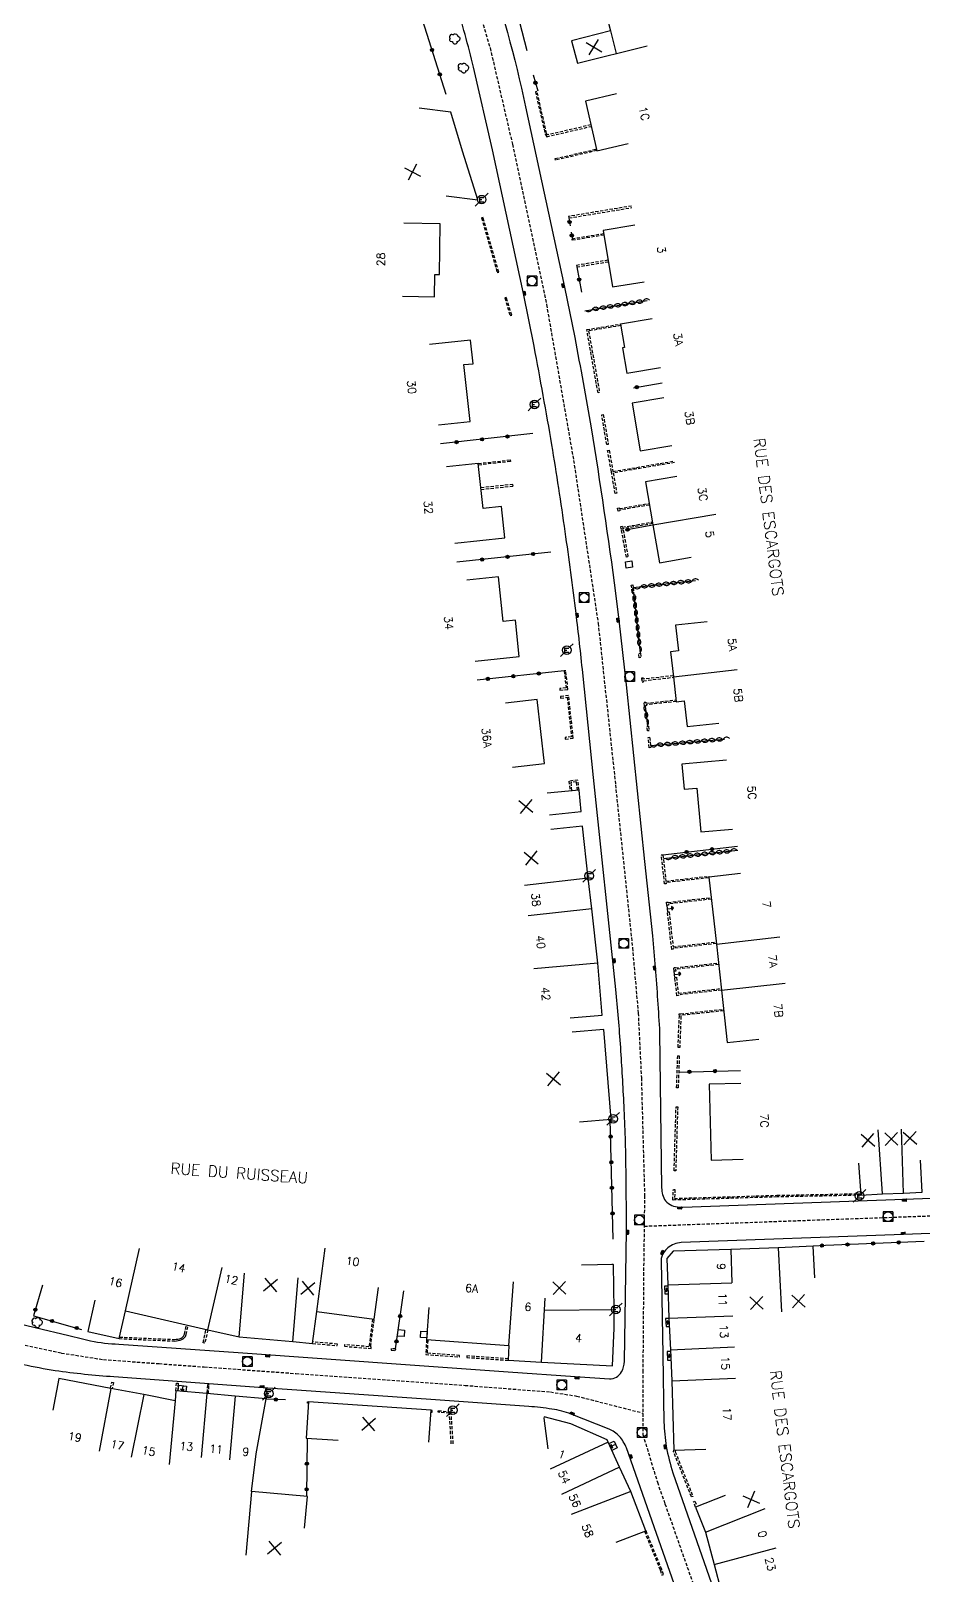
# Model space of a CAD drawing. Header units: millimetres. Extents: x 114000 to 119599, y 121000 to 124063.
# Drawn here: x 114569 to 114708.5, y 121254.4 to 121495.6 of the extents above; entities that cross this region are included whole.
import ezdxf
from ezdxf.enums import TextEntityAlignment as Align

# ---------------------------------------------------------------- set-up
doc = ezdxf.new("R2010")
doc.units = ezdxf.units.MM
doc.linetypes.add('DASHED', pattern=[0.75, 0.5, -0.25])
doc.layers.get('0').update_dxf_attribs({"linetype": 'CONTINUOUS'})
for name, color, linetype in [('W0001', 6, 'DASHED'), ('W0008', 7, 'CONTINUOUS'), ('W0100', 7, 'CONTINUOUS'), ('W0112', 1, 'DASHED'), ('W0300', 7, 'CONTINUOUS'), ('W0310', 3, 'CONTINUOUS'), ('W0322', 7, 'CONTINUOUS'), ('W0400', 7, 'CONTINUOUS'), ('W0420', 7, 'CONTINUOUS'), ('W0471', 7, 'CONTINUOUS'), ('W0989', 7, 'CONTINUOUS'), ('W0991', 7, 'CONTINUOUS'), ('W1102', 7, 'CONTINUOUS')]:
    doc.layers.add(name, color=color, linetype=linetype)
doc.styles.get("Standard").update_dxf_attribs({"font": 'romans.shx', "width": 0.85})

# ---------------------------------------------------------------- blocks, each defined once
blk = doc.blocks.new('t991o')
at = {"color": 0, "linetype": 'Continuous'}
for p, q in [((-1, 1), (1, -1)), ((-1, -1), (1, 1))]:
    blk.add_line(p, q, dxfattribs=at)
blk = doc.blocks.new('t322o')
at = {"color": 0, "linetype": 'Continuous'}
for radius in [0.25, 0.15]:
    blk.add_circle((0, 0), radius, dxfattribs=at)
blk = doc.blocks.new('t310o')
at = {"color": 0, "linetype": 'Continuous'}
for centre, start, end in [((-0.5, 0.38), 216.8699, 323.1304), ((0.5, -0.37), 36.8699, 143.1303)]:
    blk.add_arc(centre, 0.625, start, end, dxfattribs=at)
blk = doc.blocks.new('T400')
for p, q in [((-0.15, 0.3), (0.15, 0.3)), ((-0.15, -0.25), (-0.15, 0.3)), ((-0.15, 0.15), (0.15, 0.15)), ((-0.15, 0), (0.15, 0)), ((0.15, 0.3), (0.15, -0.25)), ((-0.15, -0.15), (0.15, -0.15)), ((-0.15, -0.25), (-0.15, -0.3)), ((-0.15, -0.3), (0.15, -0.3)), ((0.15, -0.3), (0.15, -0.25))]:
    blk.add_line(p, q)
blk = doc.blocks.new('T420')
for p, q in [((0.75, 0.75), (-0.75, 0.75)), ((-0.75, 0.75), (-0.75, -0.75)), ((0.75, 0.75), (0.75, -0.75)), ((0.75, -0.75), (-0.75, -0.75))]:
    blk.add_line(p, q)
blk.add_ellipse((0, 0), major_axis=(-0.53, 0.53), ratio=1, start_param=3.926991, end_param=10.210176)
blk = doc.blocks.new('T471')
for p, q in [((-0.333334, 0.333334), (-0.333334, -0.333334)), ((-0.333334, 0.333334), (0.333334, 0.333334)), ((-0.333334, 0), (0, 0)), ((0.500001, 0.500001), (1.000002, 1.000002)), ((-0.500001, -0.500001), (-1.000002, -1.000002)), ((-0.333334, -0.333334), (0.333334, -0.333334))]:
    blk.add_line(p, q)
blk.add_ellipse((0, 0), major_axis=(0.471405, 0.471405), ratio=1, start_param=5.4977871438, end_param=11.780972451)
blk = doc.blocks.new('T300')
for p, q in [((-0.8, 0.51), (-0.86, 0.34)), ((-0.86, 0.34), (-0.86, 0.17)), ((-0.86, 0.17), (-0.74, 0.06)), ((-0.69, 0.63), (-0.8, 0.51)), ((-0.8, -0.06), (-0.74, 0.06)), ((-0.74, 0.06), (-0.69, 0.11)), ((-0.57, 0.69), (-0.69, 0.63)), ((-0.46, 0.69), (-0.57, 0.69)), ((-0.29, 0.63), (-0.46, 0.69)), ((-0.29, 0.63), (-0.17, 0.74)), ((-0.23, 0.57), (-0.29, 0.63)), ((-0.17, 0.74), (-0.06, 0.8)), ((-0.06, 0.8), (0.06, 0.8)), ((0.06, 0.8), (0.23, 0.74)), ((0.23, 0.74), (0.34, 0.63)), ((0.34, 0.63), (0.4, 0.51)), ((0.46, 0.46), (0.34, 0.46)), ((0.4, 0.51), (0.4, 0.46)), ((0.57, 0.4), (0.46, 0.46)), ((0.57, 0.4), (0.69, 0.29)), ((0.69, 0.29), (0.74, 0.17)), ((0.74, 0.06), (0.69, -0.17)), ((0.74, 0.17), (0.74, 0.06)), ((-0.8, -0.17), (-0.8, -0.06)), ((-0.8, -0.23), (-0.8, -0.17)), ((-0.74, -0.34), (-0.8, -0.23)), ((-0.69, -0.4), (-0.74, -0.34)), ((-0.51, -0.46), (-0.69, -0.4)), ((-0.4, -0.46), (-0.51, -0.46)), ((-0.4, -0.46), (-0.34, -0.46)), ((-0.34, -0.46), (-0.34, -0.4)), ((-0.34, -0.51), (-0.34, -0.46)), ((-0.29, -0.63), (-0.34, -0.51)), ((-0.17, -0.74), (-0.29, -0.63)), ((-0.06, -0.8), (-0.17, -0.74)), ((0.06, -0.8), (-0.06, -0.8)), ((0.17, -0.74), (0.06, -0.8)), ((0.23, -0.69), (0.17, -0.74)), ((0.29, -0.46), (0.23, -0.46)), ((0.29, -0.63), (0.23, -0.69)), ((0.46, -0.4), (0.29, -0.46)), ((0.34, -0.51), (0.29, -0.63)), ((0.34, -0.51), (0.34, -0.46)), ((0.57, -0.34), (0.46, -0.4)), ((0.63, -0.29), (0.57, -0.34)), ((0.69, -0.17), (0.63, -0.29))]:
    blk.add_line(p, q)
blk = doc.blocks.new('t112o')
at = {"color": 0, "linetype": 'Continuous'}
for p, q in [((-0.5, 0.5), (0.5, 0.5)), ((-0.5, -0.5), (-0.5, 0.5)), ((0.5, 0.5), (0.5, -0.5)), ((0.5, -0.5), (-0.5, -0.5))]:
    blk.add_line(p, q, dxfattribs=at)

msp = doc.modelspace()

# ---------------------------------------------------------------- linework, layer by layer
at = {"layer": 'W0001'}
for points in [[(114636.9, 121505.95), (114640.81, 121492.97), (114644.29, 121477.92), (114649.62, 121452.88), (114653.85, 121428.53), (114657.69, 121403.11), (114660.4, 121377.86), (114663.05, 121352.4), (114663.95, 121342.21), (114664.44, 121332.09), (114664.94, 121313.71), (114664.79, 121301.64), (114664.68, 121286.4), (114664.69, 121276.37), (114666.94, 121268.92), (114668.13, 121265.54), (114676.34, 121242.29)], [(114664.88, 121308.92), (114725.14, 121311.09), (114792.07, 121313.62)], [(114566.67, 121290.64), (114573.81, 121289.1), (114580.38, 121288.08), (114589.08, 121287.44), (114596.12, 121286.93), (114610.47, 121285.9), (114636.89, 121284.05), (114650.23, 121283.02), (114654.33, 121282.38), (114664.68, 121279.73)]]:
    msp.add_lwpolyline(points, dxfattribs=at)
at = {"layer": 'W0008', "flags": 128}
for points in [[(114640.05, 121506.82, -0.0287), (114646.34, 121483.76), (114652.43, 121455.59), (114654.03, 121447.75, -0.0043), (114656.59, 121433.62, -0.0077), (114660.41, 121407.81), (114660.91, 121403.59), (114662.06, 121393.5), (114664.96, 121365.91), (114666.16, 121354.27, -0.0056), (114666.61, 121349.29, -0.0045), (114667.3, 121339.14), (114667.61, 121314.9, 0.1373), (114668.2, 121312.86, 0.2144), (114670.39, 121311.91), (114670.95, 121311.91), (114705.53, 121313.12), (114743.07, 121314.48)], [(114558.81, 121295.71), (114569.7, 121293.07), (114574.99, 121291.84, 0.0064), (114578.36, 121291, 0.0333), (114582.79, 121290.48), (114601.46, 121289.16), (114629.05, 121287.18), (114643.64, 121286.16), (114654.09, 121285.41), (114659.45, 121285.06, 0.2596), (114661.36, 121286.14, 0.1131), (114661.79, 121287.82), (114662.11, 121308.21), (114662.05, 121317.65, 0.0104), (114661.74, 121327.73, 0.0051), (114661.21, 121336.84, 0.009), (114660.45, 121345.89), (114656.98, 121378.99), (114655.28, 121395.36, 0.0041), (114654.24, 121404.66, 0.0052), (114652.54, 121417.42, 0.0063), (114650.46, 121430.99, 0.005), (114647.67, 121446.38), (114646, 121454.61), (114641.17, 121477.04), (114638.21, 121489.95, 0.0151), (114635.43, 121500.14, 0.0094)], [(114789.83, 121246.21), (114789.71, 121258.19), (114789.19, 121303.49, 0.0785), (114788.81, 121306, 0.1537), (114786.1, 121309.5, 0.1673), (114783.5, 121310.5), (114765.2, 121309.78), (114744.14, 121309.06), (114705.4, 121307.62), (114670.68, 121306.36, 0.1619), (114668.58, 121305.51, 0.0797), (114667.89, 121304.74, 0.1441), (114667.52, 121303.58), (114667.8, 121288.81), (114667.97, 121278.31, 0.0257), (114668.34, 121274.51, 0.0286), (114669.36, 121270.39), (114678.36, 121244.59, 0.0908)], [(114675.84, 121235.25), (114666.83, 121260.91), (114662.12, 121274.27, 0.0719), (114660.99, 121276.12, 0.1101), (114659.42, 121277.19), (114653.47, 121279.57, 0.0558), (114650.47, 121280.34, 0.0158), (114646.86, 121280.76), (114631.56, 121281.85), (114605.32, 121283.65), (114582.02, 121285.38, -0.0195), (114572.85, 121286.33, -0.0186), (114562.92, 121288.36)]]:
    msp.add_lwpolyline(points, format="xyb", dxfattribs=at)
at = {"layer": 'W0100'}
for p, q in [((114668.43, 121359.01), (114668.53, 121358)), ((114669.68, 121347.77), (114669.58, 121348.74))]:
    msp.add_line(p, q, dxfattribs=at)
for points in [[(114662.92, 121502.92), (114658.08, 121501.7), (114659.61, 121495.63), (114653.55, 121494.1), (114654.45, 121490.57), (114665.35, 121493.32)], [(114627.12, 121454.18), (114632.12, 121454.1), (114632.18, 121457.58), (114632.88, 121457.56), (114633.01, 121465.49), (114627.31, 121465.59)], [(114632.72, 121434.09), (114637.69, 121434.64), (114636.71, 121443.5), (114638.17, 121443.65), (114637.76, 121447.34), (114631.33, 121446.63)], [(114635.27, 121415.61), (114643.12, 121416.46), (114642.59, 121421.34), (114639.72, 121421.03), (114638.96, 121428.07), (114633.99, 121427.54)], [(114638.48, 121397.2), (114645.37, 121397.93), (114644.77, 121403.6), (114642.86, 121403.4), (114642.12, 121410.36), (114637.15, 121409.83)], [(114674.75, 121403.34), (114669.79, 121402.78), (114670.24, 121398.78), (114669.02, 121398.64), (114669.46, 121394.73), (114669.9, 121390.83), (114671.12, 121390.96), (114671.58, 121386.96), (114676.55, 121387.52)], [(114677.75, 121381.7), (114670.76, 121381.08), (114671.11, 121377.18), (114673.11, 121377.36), (114673.72, 121370.51), (114678.7, 121370.96)], [(114668.48, 121358.5), (114669.48, 121358.6), (114669.17, 121358.85), (114669.22, 121358.29), (114669.48, 121358.6)], [(114669.63, 121348.25), (114670.62, 121348.35), (114670.31, 121348.61), (114670.37, 121348.05), (114670.62, 121348.35)], [(114668.07, 121298.93), (114668.61, 121298.95), (114668.31, 121299.22), (114668.33, 121298.65), (114668.61, 121298.95)], [(114668.26, 121293.85), (114668.79, 121293.88), (114668.49, 121294.15), (114668.52, 121293.58), (114668.79, 121293.88)], [(114668.5, 121288.65), (114669.03, 121288.68), (114668.73, 121288.95), (114668.76, 121288.38), (114669.03, 121288.68)], [(114592.08, 121283.18), (114592.17, 121284.08), (114593.36, 121283.95), (114593.27, 121283.06)], [(114592.77, 121284.02), (114592.67, 121283.12), (114592.98, 121283.37), (114592.42, 121283.43), (114592.67, 121283.12)], [(114659.34, 121274.97), (114660.17, 121275.35), (114660.66, 121274.27), (114659.83, 121273.88)], [(114660.41, 121274.81), (114659.59, 121274.43), (114659.97, 121274.29), (114659.73, 121274.8), (114659.59, 121274.43)]]:
    msp.add_lwpolyline(points, dxfattribs=at)
at = {"layer": 'W0100', "flags": 128}
for points in [[(114660.58, 121485.8), (114655.71, 121484.68), (114657.51, 121476.92), (114662.38, 121478.05)], [(114633.93, 121469.87), (114638.89, 121469.24), (114636.49, 121476.84), (114634.69, 121482.93), (114629.73, 121483.56)], [(114663.41, 121465.29), (114658.47, 121464.48), (114659.93, 121455.65), (114664.86, 121456.46)], [(114666.13, 121450.65), (114661.2, 121449.84), (114661.8, 121446.17), (114661.5, 121446.12), (114662.17, 121442.17), (114667.42, 121443.05)], [(114667.93, 121438.3), (114663, 121437.47), (114664.25, 121430.05), (114669.18, 121430.88)], [(114670.01, 121426.02), (114665.08, 121425.18), (114666.23, 121418.47), (114667.3, 121412.55), (114672.22, 121413.43)], [(114644.32, 121380.62), (114649.29, 121381.18), (114648.16, 121391.17), (114643.19, 121390.61)], [(114650.07, 121373.17), (114655.04, 121373.67), (114654.7, 121377.04), (114649.73, 121376.54)], [(114653.33, 121341.44), (114658.31, 121341.86), (114657.62, 121349.98), (114656.69, 121358.47), (114656.13, 121363.28), (114655.25, 121371.4), (114650.28, 121370.86)], [(114679.94, 121364.02), (114674.97, 121363.45), (114676.16, 121352.97), (114676.96, 121345.79), (114677.85, 121337.59), (114682.82, 121338.13)], [(114654.77, 121325.21), (114659.75, 121325.61), (114658.6, 121339.64), (114653.62, 121339.23)], [(114680.01, 121331.22), (114675.02, 121331.09), (114675.33, 121319.23), (114680.33, 121319.37)], [(114698.39, 121318.74), (114698.73, 121313.75), (114702.14, 121313.98), (114705.42, 121314.09), (114708.3, 121314.24), (114708.04, 121319.23)], [(114691.55, 121300.83), (114691.3, 121305.82), (114685.82, 121305.55), (114678.41, 121305.27), (114669.44, 121305), (114668.43, 121303.88), (114668.58, 121299.73), (114668.76, 121294.57), (114668.99, 121289.6), (114669.18, 121284.76), (114669.5, 121273.91), (114674.5, 121274.06)], [(114631.23, 121296.19), (114630.87, 121291.2), (114643.75, 121290.26), (114643.63, 121287.97), (114648.85, 121287.67), (114659.93, 121287.11), (114660.21, 121292.96), (114660.18, 121295.85), (114660.07, 121302.93), (114655.07, 121302.85)], [(114579.04, 121297.34), (114577.94, 121292.46), (114582.83, 121291.35), (114583.81, 121295.67), (114596.71, 121292.73), (114601.6, 121291.62), (114609.96, 121290.9), (114613.06, 121290.6), (114613.75, 121295.57), (114622.69, 121294.4), (114623.34, 121299.36)], [(114668.58, 121299.55), (114668.04, 121299.53), (114668.09, 121298.33), (114668.63, 121298.35)], [(114668.76, 121294.5), (114668.22, 121294.47), (114668.3, 121293.23), (114668.82, 121293.27)], [(114669, 121289.36), (114668.47, 121289.34), (114668.53, 121287.97), (114669.06, 121288)], [(114611.82, 121261.72), (114612.26, 121266.7), (114603.51, 121267.49), (114604.27, 121273.35), (114605.81, 121281.93), (114600.95, 121282.36), (114596.55, 121282.76), (114591.72, 121283.21), (114591.57, 121281.63), (114586.71, 121282.61), (114581.55, 121283.58), (114573.39, 121285.1), (114572.48, 121280.19)], [(114631.23, 121275.19), (114631.58, 121280.17), (114612.42, 121281.5), (114612.07, 121275.82), (114617.06, 121275.51)], [(114660.5, 121259.55), (114665.16, 121261.34), (114662.82, 121267.45), (114661.03, 121271.25), (114659.24, 121275.2), (114659.09, 121275.52), (114653.42, 121278.05), (114649.27, 121279.11), (114649.22, 121278.92), (114649.83, 121274.14)], [(114677.56, 121266.87), (114672.91, 121265.03), (114674.48, 121261.1), (114675.84, 121256.06), (114676.92, 121251.89), (114678.21, 121247.97), (114680.05, 121243.23), (114680.05, 121243.1), (114688.84, 121243.1), (114694.11, 121243.06), (114694.14, 121248.06)]]:
    msp.add_lwpolyline(points, dxfattribs=at)
at = {"layer": 'W0112'}
for points in [[(114656.57, 121480.96), (114649.78, 121479.39), (114649.64, 121479.62), (114648.13, 121486.17), (114647.88, 121486.12), (114649.41, 121479.52), (114649.66, 121479.11), (114656.63, 121480.72)], [(114657.51, 121476.94), (114651.04, 121475.44), (114650.98, 121475.68), (114657.45, 121477.18)], [(114662.92, 121468.28), (114653.08, 121466.66), (114653.12, 121466.41), (114662.96, 121468.03)], [(114658.6, 121463.74), (114653.65, 121462.92), (114653.61, 121463.17), (114658.55, 121463.98)], [(114659.24, 121459.82), (114654.32, 121459.01), (114654.36, 121458.77), (114659.28, 121459.57)], [(114661.24, 121449.6), (114656.2, 121448.76), (114657.92, 121439.14), (114657.67, 121439.09), (114655.91, 121448.97), (114661.2, 121449.84)], [(114638.96, 121428.07), (114643.95, 121428.61), (114643.97, 121428.36), (114638.99, 121427.82)], [(114669.64, 121428.2), (114660.05, 121426.58), (114660.6, 121423.42), (114660.35, 121423.37), (114659.76, 121426.78), (114659.17, 121430.08), (114659.41, 121430.12), (114660.01, 121426.82), (114669.6, 121428.45)], [(114639.4, 121424.01), (114644.4, 121424.54), (114644.37, 121424.79), (114639.37, 121424.26)], [(114665.7, 121421.57), (114661.05, 121420.78), (114661.07, 121420.68), (114660.83, 121420.63), (114660.74, 121421.08), (114660.98, 121421.13), (114661, 121421.02), (114665.66, 121421.82)], [(114666.2, 121418.66), (114661.53, 121417.86), (114661.54, 121417.85), (114661.29, 121417.81), (114661.22, 121418.24), (114661.47, 121418.28), (114661.49, 121418.11), (114666.16, 121418.91)], [(114669.44, 121394.9), (114664.75, 121394.37), (114664.72, 121394.57), (114664.47, 121394.54), (114664.55, 121393.92), (114664.8, 121393.95), (114664.77, 121394.12), (114669.47, 121394.66)], [(114669.9, 121390.88), (114665.17, 121390.35), (114665.18, 121390.19), (114664.93, 121390.16), (114664.88, 121390.75), (114665.13, 121390.78), (114665.15, 121390.6), (114669.87, 121391.13)], [(114654.7, 121377.04), (114654.52, 121378.61), (114653.13, 121378.44), (114653.28, 121376.9)], [(114654.45, 121377.02), (114654.3, 121378.33), (114653.4, 121378.22), (114653.53, 121376.93)], [(114674.98, 121363.34), (114668.3, 121362.58), (114668.32, 121362.41), (114668.08, 121362.38), (114667.56, 121366.91), (114667.81, 121366.94), (114668.28, 121362.83), (114674.95, 121363.59), (114674.97, 121363.45)], [(114675.36, 121360.01), (114668.66, 121359.25), (114668.68, 121359.04), (114668.43, 121359.01), (114668.37, 121359.52), (114668.62, 121359.55), (114668.63, 121359.5), (114675.33, 121360.26)], [(114676.15, 121353.07), (114669.43, 121352.31), (114669.44, 121352.19), (114669.19, 121352.16), (114668.53, 121358), (114668.78, 121358.02), (114669.4, 121352.56), (114676.12, 121353.32)], [(114676.51, 121349.79), (114669.79, 121349.04), (114669.83, 121348.77), (114669.58, 121348.74), (114669.5, 121349.3), (114669.75, 121349.33), (114669.76, 121349.29), (114676.48, 121350.04)], [(114676.96, 121345.8), (114670.24, 121345.05), (114670.25, 121344.95), (114670.01, 121344.92), (114669.68, 121347.77), (114669.92, 121347.8), (114670.21, 121345.3), (114676.93, 121346.05)], [(114677.31, 121342.56), (114670.61, 121341.83), (114670.63, 121341.68), (114670.43, 121336.83), (114670.18, 121336.85), (114670.38, 121341.67), (114670.34, 121342.07), (114670.59, 121342.1), (114670.59, 121342.08), (114677.28, 121342.81)], [(114698.73, 121313.75), (114685.64, 121313.49), (114669.34, 121312.99), (114669.45, 121314.65), (114669.7, 121314.64), (114669.61, 121313.25), (114685.64, 121313.74), (114698.71, 121314)], [(114582.83, 121291.35), (114591.49, 121290.97), (114591.79, 121291), (114592.07, 121291.04), (114592.35, 121291.1), (114592.61, 121291.19), (114592.85, 121291.34), (114592.97, 121291.44), (114593.08, 121291.56), (114593.18, 121291.7), (114593.25, 121291.84), (114593.3, 121291.99), (114593.62, 121293.44)], [(114582.89, 121291.59), (114591.49, 121291.22), (114591.76, 121291.25), (114592.03, 121291.28), (114592.28, 121291.34), (114592.51, 121291.42), (114592.71, 121291.54), (114592.8, 121291.62), (114592.89, 121291.72), (114592.96, 121291.82), (114593.02, 121291.93), (114593.06, 121292.06), (114593.38, 121293.49)], [(114622.44, 121294.43), (114621.88, 121290.09), (114618.05, 121290.4), (114618.03, 121290.15), (114622.22, 121289.82), (114622.24, 121290.07), (114622.13, 121290.07), (114622.69, 121294.4)], [(114596.68, 121292.74), (114596.22, 121290.65), (114595.97, 121290.7), (114596.43, 121292.8)], [(114613.06, 121290.6), (114616.93, 121290.26), (114616.95, 121290.5), (114613.09, 121290.85)], [(114630.87, 121291.2), (114630.75, 121288.85), (114636.01, 121288.49), (114636.03, 121288.74), (114631.01, 121289.08), (114631.12, 121291.18)], [(114643.64, 121288.22), (114637.16, 121288.66), (114637.15, 121288.41), (114643.63, 121287.97)], [(114581.51, 121283.59), (114581.69, 121284.56), (114581.93, 121284.51), (114581.75, 121283.55)], [(114591.72, 121283.21), (114591.8, 121284.39), (114592.05, 121284.37), (114591.97, 121283.19)], [(114596.78, 121282.73), (114596.88, 121284.11), (114596.63, 121284.13), (114596.53, 121282.76)], [(114605.81, 121281.93), (114605.86, 121281.92), (114605.97, 121283.49), (114605.72, 121283.51), (114605.62, 121281.94)], [(114612.41, 121281.25), (114612.26, 121281.25), (114612.27, 121281.5), (114612.42, 121281.5)], [(114631.56, 121279.88), (114631.73, 121279.86), (114631.75, 121280.11), (114631.58, 121280.12)], [(114634.74, 121274.94), (114634.43, 121279.7), (114632.68, 121279.84), (114632.7, 121280.09), (114634.66, 121279.93), (114635, 121274.93)], [(114669.76, 121273.92), (114669.74, 121273.69), (114672.5, 121266.71), (114672.27, 121266.62), (114669.49, 121273.65), (114669.5, 121273.91)], [(114672.91, 121265.03), (114672.58, 121265.86), (114672.82, 121265.95), (114673.15, 121265.12)], [(114664.93, 121261.25), (114667.39, 121255.21), (114667.65, 121254.41), (114667.88, 121254.49), (114667.63, 121255.29), (114665.16, 121261.34)]]:
    msp.add_lwpolyline(points, dxfattribs=at)
for points in [[(114642.16, 121457.95), (114639.7, 121466.5), (114639.46, 121466.43), (114641.92, 121457.88)], [(114644.18, 121451.23), (114643.35, 121454), (114643.11, 121453.93), (114643.94, 121451.16)], [(114659.04, 121431.01), (114658.25, 121435.66), (114658.5, 121435.7), (114659.28, 121431.05)], [(114661.6, 121417.69), (114662.35, 121413.47), (114662.1, 121413.42), (114661.35, 121417.64)], [(114662.87, 121409.06), (114663.12, 121409.09), (114663.18, 121408.68), (114663.25, 121407.94), (114663, 121407.92), (114662.93, 121408.65)], [(114664.11, 121397.71), (114664.05, 121398.39), (114664.29, 121398.42), (114664.36, 121397.74)], [(114652.39, 121395.67), (114652.68, 121393), (114651.69, 121392.91), (114651.71, 121392.66), (114652.96, 121392.77), (114652.64, 121395.69)], [(114651.83, 121391.41), (114652.85, 121391.54), (114653.52, 121385.38), (114652.53, 121385.26), (114652.56, 121385.01), (114653.8, 121385.16), (114653.07, 121391.82), (114651.8, 121391.66)], [(114665.4, 121386.29), (114665.32, 121386.99), (114665.57, 121387.02), (114665.65, 121386.31)], [(114665.68, 121383.66), (114665.49, 121385.28), (114665.74, 121385.3), (114665.92, 121383.68)], [(114669.95, 121330.55), (114670.12, 121335.56), (114670.37, 121335.55), (114670.2, 121330.54)], [(114669.56, 121317.58), (114669.87, 121327.56), (114670.12, 121327.56), (114669.81, 121317.58)], [(114626.06, 121289.74), (114625.37, 121289.79), (114625.35, 121289.54), (114626.04, 121289.49)]]:
    msp.add_lwpolyline(points, close=True, dxfattribs=at)
at = {"layer": 'W0310'}
msp.add_line((114663.18, 121408.67), (114672.88, 121409.77), dxfattribs=at)
for points in [[(114655.62, 121451.93), (114665.34, 121453.53)], [(114664.29, 121398.42), (114663.25, 121407.94)], [(114665.89, 121383.99), (114677.45, 121385.02)], [(114667.88, 121366.34), (114679.52, 121367.66)]]:
    msp.add_lwpolyline(points, dxfattribs=at)
at = {"layer": 'W0310', "flags": 128}
msp.add_lwpolyline([(114665.04, 121390.17), (114665.4, 121387)], dxfattribs=at)
at = {"layer": 'W0322'}
for p, q in [((114652.39, 121395.67), (114638.8, 121394.23)), ((114670.28, 121332.99), (114679.96, 121333.25))]:
    msp.add_line(p, q, dxfattribs=at)
at = {"layer": 'W0322', "flags": 128}
for points in [[(114633.94, 121485.69), (114628.92, 121501.55), (114624.12, 121517.24), (114619.89, 121530.87)], [(114662.22, 121505.71), (114644.28, 121501.47), (114646.55, 121492.58)], [(114647.53, 121488.77), (114648.25, 121486.28)], [(114653.12, 121466.41), (114653.32, 121465.17)], [(114653.48, 121464.21), (114653.66, 121463.18)], [(114654.36, 121458.77), (114655.07, 121454.82)], [(114660.03, 121306.91), (114659.59, 121325.6)], [(114708.65, 121306.54), (114693.22, 121305.92), (114691.3, 121305.82)], [(114570.87, 121299.72), (114569.46, 121294.92), (114576.94, 121292.8)], [(114626.01, 121289.74), (114627.33, 121298.84)], [(114608.84, 121281.78), (114605.8, 121281.88)], [(114612.24, 121275.81), (114612.11, 121266.72)]]:
    msp.add_lwpolyline(points, dxfattribs=at)
at = {"layer": 'W0322'}
for points in [[(114663.2, 121439.89), (114667.67, 121440.65)], [(114647.49, 121432.72), (114633.04, 121431.12)], [(114661.9, 121417.67), (114666.23, 121418.47)], [(114650.3, 121414.2), (114635.59, 121412.63)], [(114667.81, 121366.94), (114679.45, 121368.26)], [(114659.86, 121303.05), (114659.86, 121302.93)]]:
    msp.add_lwpolyline(points, dxfattribs=at)
at = {"layer": 'W1102'}
for p, q in [((114659.61, 121495.63), (114660.5, 121492.09)), ((114666.23, 121418.47), (114676.09, 121420.16)), ((114669.46, 121394.73), (114679.4, 121395.86)), ((114656.13, 121363.28), (114646.2, 121362.13)), ((114656.69, 121358.47), (114646.75, 121357.38)), ((114676.16, 121352.97), (114686.09, 121354.1)), ((114657.62, 121349.98), (114647.65, 121349.14)), ((114676.96, 121345.79), (114686.9, 121346.89)), ((114702.14, 121313.98), (114701.47, 121323.96)), ((114705.42, 121314.09), (114705.09, 121324.08)), ((114583.81, 121295.67), (114586.03, 121305.42)), ((114613.75, 121295.57), (114615.05, 121305.49)), ((114678.41, 121305.27), (114678.6, 121300.09)), ((114685.82, 121305.55), (114686.32, 121295.56)), ((114596.71, 121292.73), (114598.93, 121302.48)), ((114601.6, 121291.62), (114602.45, 121301.58)), ((114609.96, 121290.9), (114610.81, 121300.86)), ((114643.75, 121290.26), (114644.48, 121300.24)), ((114668.58, 121299.73), (114678.6, 121300.09)), ((114648.85, 121287.67), (114649.42, 121297.65)), ((114660.18, 121295.85), (114649.31, 121295.74)), ((114668.76, 121294.57), (114678.75, 121294.92)), ((114668.99, 121289.6), (114678.98, 121290.07)), ((114581.55, 121283.58), (114579.69, 121273.76)), ((114669.18, 121284.76), (114679.18, 121285.16)), ((114586.71, 121282.61), (114584.73, 121272.81)), ((114591.57, 121281.63), (114590.63, 121271.67)), ((114596.55, 121282.76), (114595.66, 121272.8)), ((114600.95, 121282.36), (114600.06, 121272.4)), ((114659.24, 121275.2), (114650.19, 121270.94)), ((114661.03, 121271.25), (114651.98, 121266.99)), ((114603.51, 121267.49), (114602.62, 121257.53)), ((114662.82, 121267.45), (114653.48, 121263.86)), ((114674.48, 121261.1), (114683.77, 121264.8)), ((114675.84, 121256.06), (114685.49, 121258.67))]:
    msp.add_line(p, q, dxfattribs=at)

# ---------------------------------------------------------------- block references
at = {"layer": 'W0112'}
for p, rotation in [((114662.51, 121412.28), 187.8300649562183), ((114626.89, 121292.22), 355.8417573431367), ((114630.46, 121291.99), 355.8417573417871)]:
    msp.add_blockref('t112o', p, dxfattribs=dict(at, rotation=rotation))
at = {"layer": 'W0300'}
for p in [(114635.31, 121494.37), (114636.69, 121489.82), (114570.07, 121293.84)]:
    msp.add_blockref('T300', p, dxfattribs=at)
at = {"layer": 'W0310'}
for p, rotation in [((114656.76, 121452.12), 9.342585504490867), ((114657.9, 121452.31), 9.342585504490867), ((114659.04, 121452.5), 9.342585504490867), ((114660.18, 121452.68), 9.342585504490867), ((114661.32, 121452.87), 9.342585504490867), ((114662.46, 121453.06), 9.342585504490867), ((114663.6, 121453.25), 9.342585504490867), ((114664.74, 121453.43), 9.342585504490867), ((114664.33, 121408.8), 6.461904965858904), ((114665.48, 121408.93), 6.461904965858904), ((114666.62, 121409.06), 6.461904965858904), ((114667.77, 121409.19), 6.461904965858904), ((114668.92, 121409.32), 6.461904965858904), ((114670.07, 121409.45), 6.461904965858904), ((114671.22, 121409.58), 6.461904965858904), ((114672.36, 121409.71), 6.461904965858904), ((114663.29, 121407.6), 96.26313590214025), ((114663.41, 121406.45), 96.26313590214025), ((114663.54, 121405.3), 96.26313590214025), ((114663.66, 121404.16), 96.26313590214025), ((114663.79, 121403.01), 96.26313590214025), ((114663.92, 121401.86), 96.26313590214025), ((114664.04, 121400.71), 96.26313590214025), ((114664.17, 121399.56), 96.26313590214025), ((114665.14, 121389.29), 276.4395894202096), ((114665.27, 121388.15), 276.4395894202096), ((114671.47, 121384.49), 5.081064901990474), ((114672.62, 121384.59), 5.081064901990474), ((114673.77, 121384.69), 5.081064901990474), ((114674.92, 121384.79), 5.081064901990474), ((114676.07, 121384.89), 5.081064901990474), ((114677.22, 121385), 5.081064901990474), ((114666.87, 121384.08), 5.081064901990474), ((114668.02, 121384.18), 5.081064901990474), ((114669.17, 121384.28), 5.081064901990474), ((114670.32, 121384.38), 5.081064901990474), ((114678.38, 121367.53), 6.470722011409712), ((114669.19, 121366.49), 6.470722011409712), ((114670.34, 121366.62), 6.470722011409712), ((114671.49, 121366.75), 6.470722011409712), ((114672.64, 121366.88), 6.470722011409712), ((114673.79, 121367.01), 6.470722011409712), ((114674.93, 121367.14), 6.470722011409712), ((114676.08, 121367.27), 6.470722011409712), ((114677.23, 121367.4), 6.470722011409712)]:
    msp.add_blockref('t310o', p, dxfattribs=dict(at, rotation=rotation))
at = {"layer": 'W0322'}
for p, rotation in [((114631.73, 121492.66), 107.5735344018037), ((114632.94, 121488.85), 107.5735344018037), ((114647.89, 121487.53), 106.0352696542506), ((114653.22, 121465.79), 279.0399930608974), ((114653.57, 121463.69), 99.57297673352903), ((114654.72, 121456.79), 280.1443015605136), ((114663.73, 121439.98), 9.59434817723363), ((114635.56, 121431.4), 186.2876729240713), ((114639.54, 121431.84), 186.2876729240713), ((114643.51, 121432.28), 186.2876729240713), ((114662.3, 121417.74), 10.5446537340151), ((114643.54, 121413.48), 186.12805338857), ((114647.52, 121413.91), 186.12805338857), ((114639.57, 121413.05), 186.12805338857), ((114640.46, 121394.41), 186.0255821852355), ((114644.44, 121394.83), 186.0255821852355), ((114648.41, 121395.25), 186.0255821852355), ((114675.48, 121367.81), 6.470722011419466), ((114671.51, 121367.36), 6.470722011419466), ((114671.96, 121333.04), 1.533513640776492), ((114675.96, 121333.14), 1.533513640776492), ((114659.65, 121322.91), 91.36907557657044), ((114659.75, 121318.91), 91.36907557657044), ((114659.84, 121314.91), 91.36907557657044), ((114659.94, 121310.91), 91.36907557657044), ((114692.67, 121305.89), 182.7687263496153), ((114696.66, 121306.06), 182.3188114183197), ((114700.66, 121306.22), 182.3188114183197), ((114704.66, 121306.38), 182.3188114183197), ((114569.74, 121295.88), 253.6189778746488), ((114572.35, 121294.1), 344.1557003094186), ((114576.2, 121293.01), 344.1557003094186), ((114626.75, 121294.88), 81.73921914775204), ((114626.18, 121290.92), 81.73921914775204), ((114607.32, 121281.83), 358.0454339667605), ((114612.18, 121271.81), 269.1684241380676), ((114612.13, 121267.81), 269.1684241380676)]:
    msp.add_blockref('t322o', p, dxfattribs=dict(at, rotation=rotation))
at = {"layer": 'W0400'}
for p, rotation in [((114646.16, 121454.68), 11.77101574083637), ((114652.21, 121455.87), 12.44698656008603), ((114654.41, 121404.35), 6.040772671096625), ((114660.78, 121403.59), 5.821833027295789), ((114660.16, 121350.41), 5.143934696466346), ((114666.5, 121349.26), 4.562253436787307), ((114705.56, 121312.99), 91.21966544217084), ((114670.46, 121311.76), 90), ((114662.29, 121307.99), 358.9135208958922), ((114705.39, 121307.8), 91.83482385561277), ((114667.74, 121304.84), 328.7779096356652), ((114606.06, 121288.65), 90), ((114605.19, 121283.84), 90), ((114654.42, 121285.24), 90), ((114653.66, 121279.64), 68.6442532508888), ((114668.18, 121274.47), 9.05388889372998), ((114662.79, 121272.94), 18.61421339901994)]:
    msp.add_blockref('T400', p, dxfattribs=dict(at, rotation=rotation))
at = {"layer": 'W0420'}
for p in [(114647.34, 121456.58), (114655.5, 121407.08), (114662.6, 121394.75), (114661.67, 121353.07), (114664.14, 121309.87), (114702.99, 121310.41), (114602.86, 121287.77), (114651.98, 121284.12), (114664.55, 121276.68)]:
    msp.add_blockref('T420', p, dxfattribs=at)
at = {"layer": 'W0471'}
for p in [(114639.49, 121469.28), (114647.73, 121437.28), (114652.79, 121398.9), (114656.3, 121363.66), (114660.03, 121325.69), (114698.54, 121313.66), (114660.44, 121295.9), (114606.23, 121282.76), (114634.98, 121280.18)]:
    msp.add_blockref('T471', p, dxfattribs=at)
at = {"layer": 'W0991'}
for p, rotation in [((114657.03, 121493.1), 14.15911937510328), ((114628.66, 121473.59), 287.0542229174976), ((114646.41, 121374.5), 275.7706054183414), ((114647.24, 121366.43), 276.1801995678567), ((114650.71, 121331.93), 274.6869444071269), ((114699.86, 121322.35), 3.8376296838816), ((114703.5, 121322.53), 1.860834009228851), ((114706.42, 121322.65), 2.985707742916939), ((114606.5, 121299.73), 355.0882703040522), ((114612.33, 121299.21), 354.4643128071163), ((114651.62, 121299.26), 270.8883673045093), ((114682.44, 121296.92), 2.163044649028416), ((114688.99, 121297.2), 2.849059385693762), ((114621.82, 121278), 356.0535922245956), ((114681.59, 121266.21), 291.7042135853657), ((114607.13, 121258.63), 354.868023973029)]:
    msp.add_blockref('t991o', p, dxfattribs=dict(at, rotation=rotation))

# ---------------------------------------------------------------- texts
at = {"layer": 'W0989'}
for s, rotation, p in [('RUE DES ESCARGOTS', 276.953, (114684.36, 121419.7)), ('RUE DU RUISSEAU', 355.8891, (114601.6, 121317.21)), ('RUE DES ESCARGOTS', 276.7959, (114686.88, 121274.04))]:
    msp.add_text(s, height=1.75, rotation=rotation, dxfattribs=at).set_placement(p, align=Align.MIDDLE)
at = {"layer": 'W0991'}
for s, rotation, p in [('1C', 283.0566, (114664.89, 121482.72)), ('28', 89.0521, (114623.72, 121459.94)), ('3', 279.3426, (114667.59, 121461.45)), ('3A', 279.5943, (114670.22, 121447.46)), ('30', 276.292, (114628.55, 121439.98)), ('3B', 279.6268, (114672.01, 121435.18)), ('3C', 279.7302, (114674.03, 121423.26)), ('32', 276.1281, (114631.15, 121421.2)), ('5', 280.227, (114675.13, 121417.02)), ('34', 276.0277, (114634.33, 121403.15)), ('5A', 276.4619, (114678.68, 121399.78)), ('5B', 276.4619, (114679.58, 121391.87)), ('36A', 276.4685, (114640.28, 121385.22)), ('5C', 275.0811, (114681.71, 121376.64)), ('38', 276.6095, (114647.97, 121359.9)), ('7', 276.4707, (114684.01, 121359.17)), ('40', 276.2599, (114648.7, 121353.3)), ('7A', 276.3675, (114685.01, 121350.32)), ('42', 274.8443, (114649.49, 121345.2)), ('7B', 276.2034, (114685.85, 121342.61)), ('7C', 271.5335, (114683.67, 121325.39)), ('14', 347.1722, (114592.15, 121302.49)), ('10', 352.5481, (114619.32, 121303.41)), ('9', 272.0704, (114676.93, 121302.6)), ('16', 347.1812, (114582.27, 121300.19)), ('12', 347.1481, (114600.38, 121300.57)), ('6A', 355.8418, (114637.93, 121299.21)), ('11', 272.0085, (114677.16, 121297.45)), ('6', 356.7161, (114646.73, 121296.3)), ("'", 357.1289, (114660.18, 121295.85)), ('13', 272.6946, (114677.37, 121292.48)), ('4', 357.1289, (114654.62, 121291.43)), ('15', 272.2618, (114677.58, 121287.52)), ('17', 271.6916, (114677.84, 121279.59)), ('19', 349.4639, (114575.92, 121275.99)), ('17', 349.2676, (114582.55, 121274.75)), ('15', 348.588, (114587.46, 121273.79)), ('13', 354.6343, (114593.34, 121274.52)), ('11', 354.866, (114597.99, 121274.09)), ('9', 354.8938, (114602.62, 121273.68)), ('1', 339.915, (114652.02, 121273.27)), ('54', 294.3593, (114652.39, 121269.72)), ('56', 295.1921, (114654.06, 121266.04)), ('58', 291.0161, (114656.05, 121261.35)), ('0', 285.121, (114683.36, 121260.8)), ('23', 284.5362, (114684.61, 121256.11))]:
    msp.add_text(s, height=1.25, rotation=rotation, dxfattribs=at).set_placement(p, align=Align.MIDDLE)

doc.saveas('drawing.dxf')
